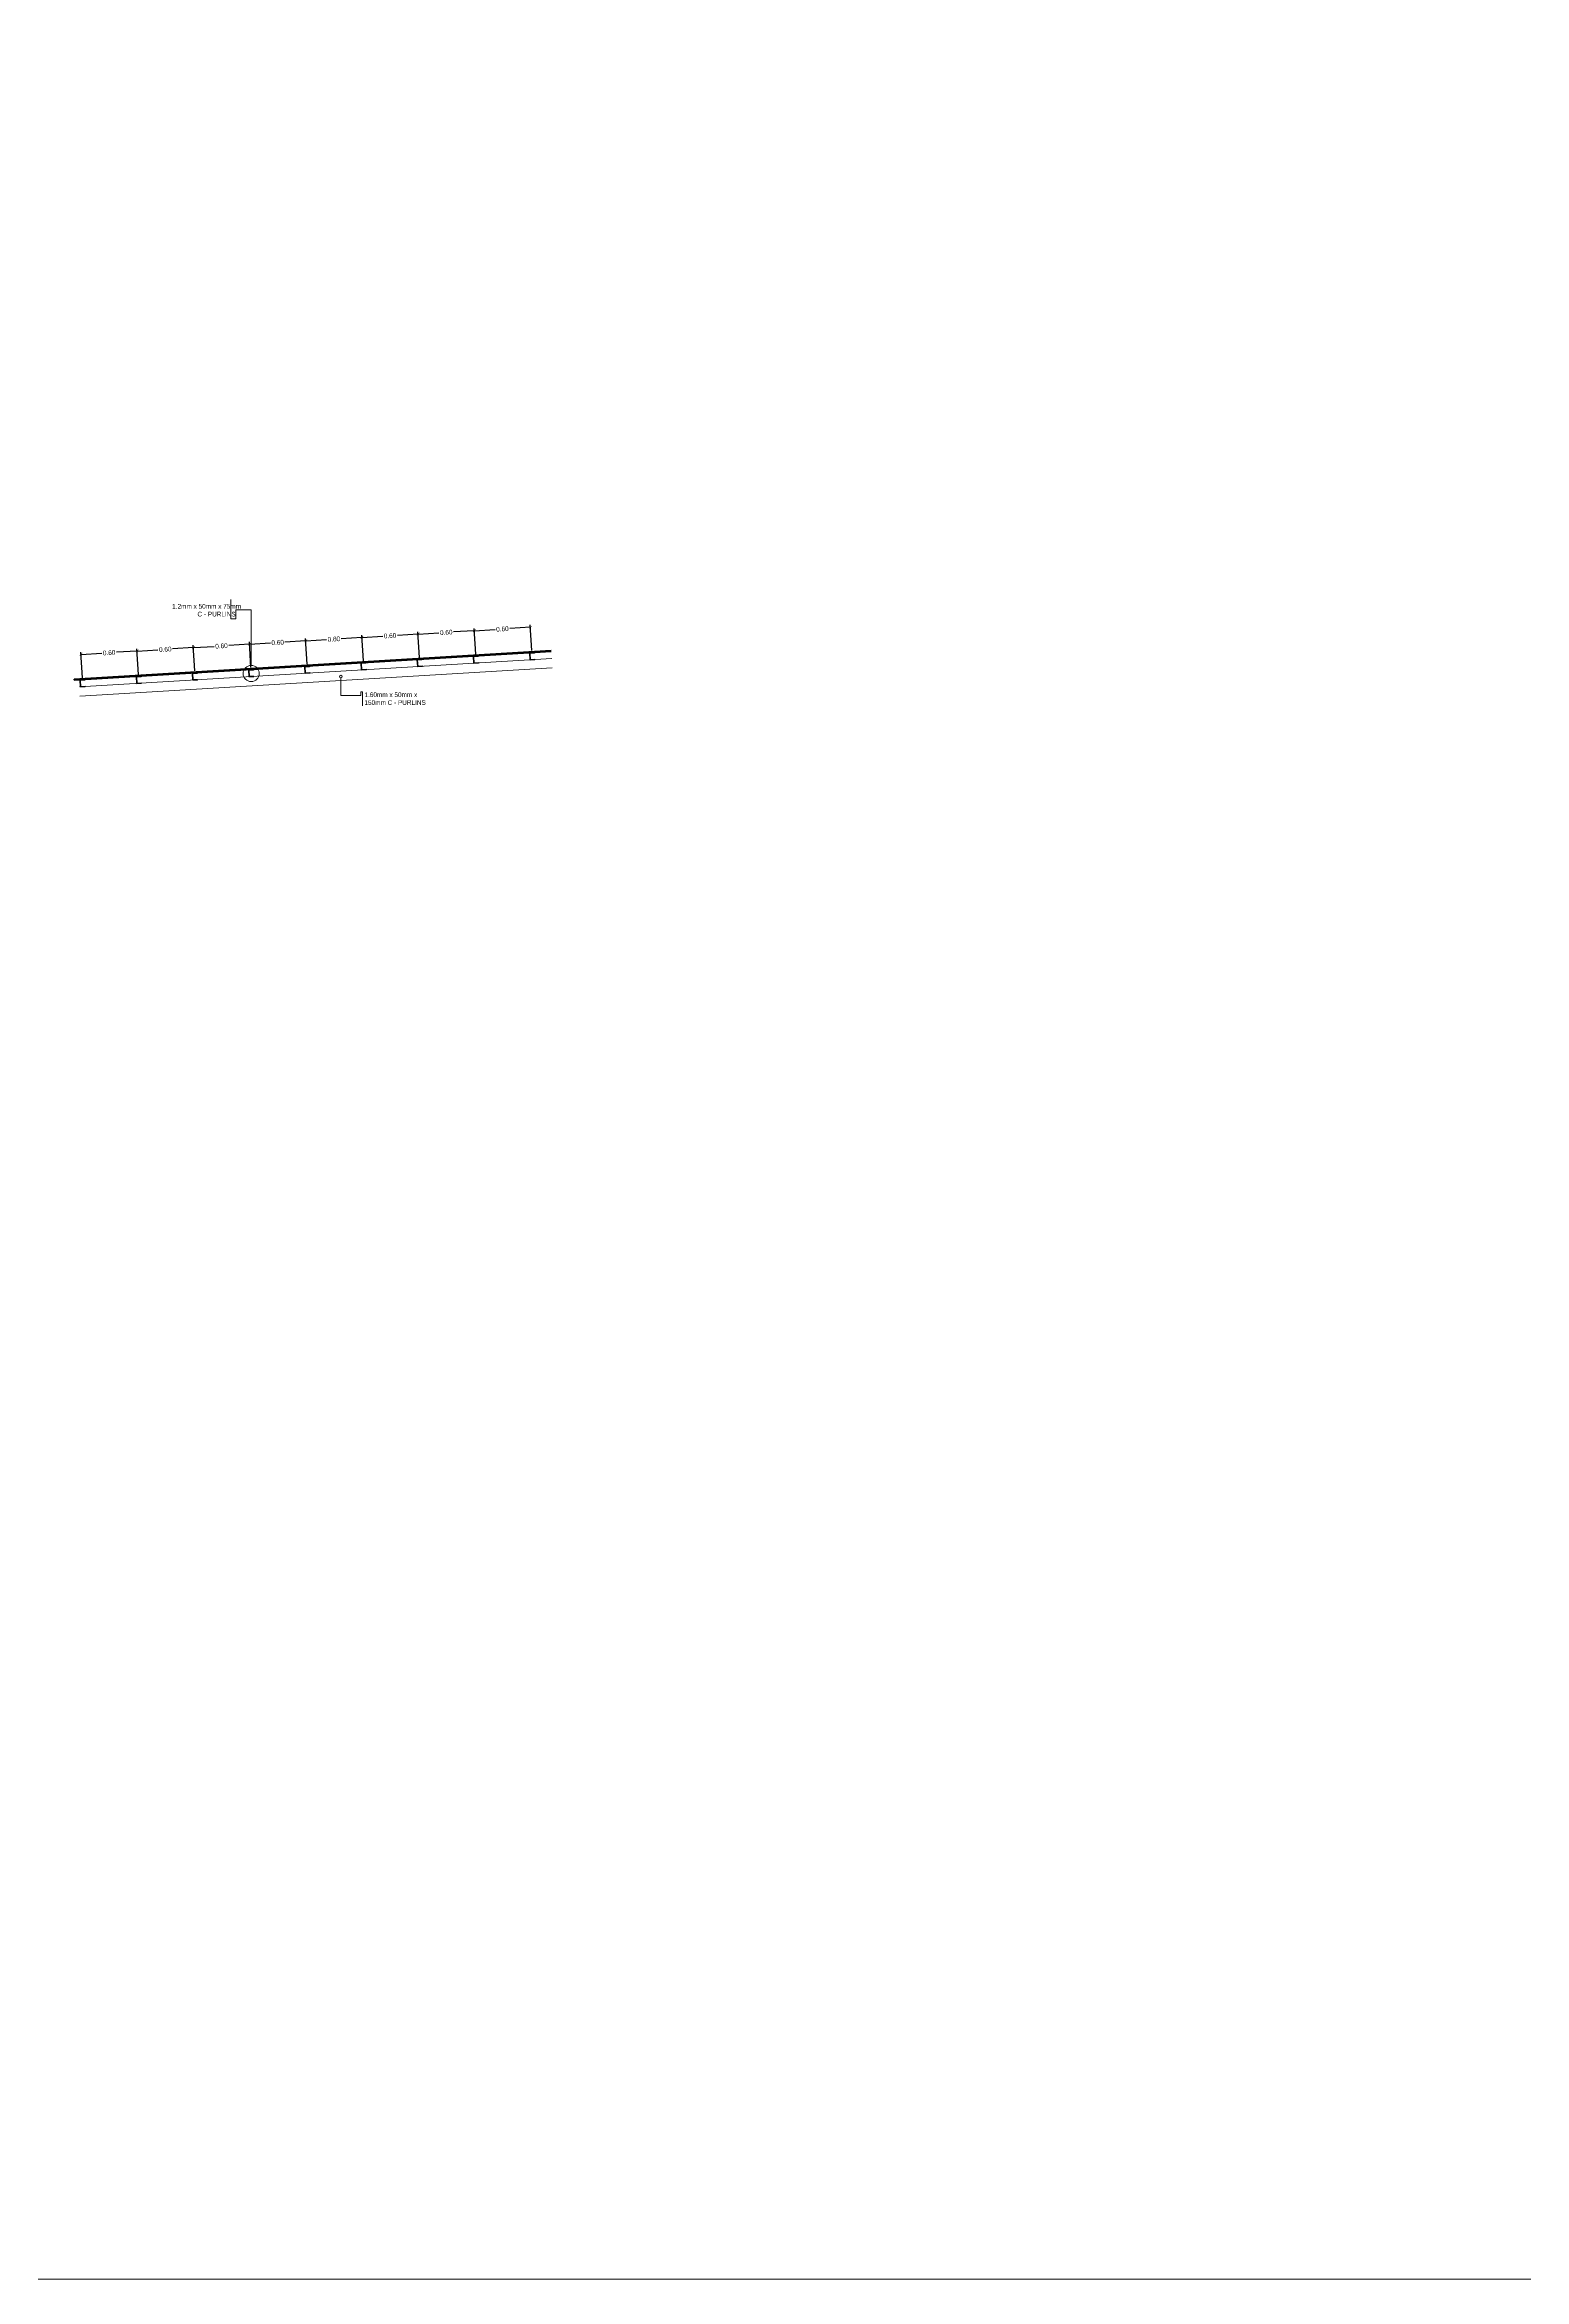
# Model space of a CAD drawing. Header units: metres. Extents: x -460 to 31334, y -1777 to 24987.
# Drawn here: x 155.99 to 171.79, y -602.96 to -579.1 of the extents above; entities that cross this region are included whole.
import ezdxf

# ---------------------------------------------------------------- set-up
doc = ezdxf.new("R2010")
doc.units = ezdxf.units.M
doc.header["$MEASUREMENT"] = 0
doc.layers.get('Defpoints').update_dxf_attribs({"color": 2})
doc.layers.add('01 FURNITURE', color=8, linetype='Continuous')
doc.layers.add('Arch_Door', color=1, linetype='Continuous', lineweight=18)
doc.styles.add('AN100', font='ARIALN.TTF', dxfattribs={"height": 0.25})
doc.styles.add('rs', font='ARIALN.TTF')
doc.dimstyles.new('Copy of Ra_20', dxfattribs={"dimtxt": 0.05, "dimasz": 0.03, "dimexe": 0.025, "dimexo": 0.025, "dimgap": 0.025, "dimtad": 0, "dimzin": 0, "dimdsep": 46, "dimtxsty": 'rs', "dimblk": 'ARCHTICK', "dimcen": 0.025, "dimclrd": 1, "dimclre": 1, "dimclrt": 3, "dimadec": 0, "dimazin": 0, "dimtfac": 1, "dimtofl": 0, "dimtmove": 0, "dimatfit": 3, "dimldrblk": 'ARCHTICK', "dimfxl": 0.1, "dimtolj": 1, "dimtzin": 0, "dimarcsym": 0})

# ---------------------------------------------------------------- blocks, each defined once
blk = doc.blocks.new('_ArchTick')
at = {"color": 0, "linetype": 'ByBlock', "const_width": 0.15}
blk.add_lwpolyline([(-0.5, -0.5), (0.5, 0.5)], dxfattribs=at)
blk = doc.blocks.new('*D259')
at = {"layer": '01 FURNITURE', "color": 1, "lineweight": -2, "transparency": 16777216}
for p, q in [((156.397, -585.856), (156.38, -585.582)), ((156.382, -585.607), (156.604, -585.593)), ((156.982, -585.571), (156.76, -585.584)), ((156.997, -585.82), (156.98, -585.546))]:
    blk.add_line(p, q, dxfattribs=at)
at = {"layer": 'Defpoints', "color": 0, "lineweight": 9, "transparency": 16777216}
for p in [(156.982, -585.571), (156.998, -585.845), (156.398, -585.881)]:
    blk.add_point(p, dxfattribs=at)
at = {"layer": '01 FURNITURE', "color": 1, "lineweight": -2, "transparency": 16777216, "xscale": 0.03, "yscale": 0.03, "zscale": 0.03}
for p, rotation in [((156.382, -585.607), 183.4431650021628), ((156.982, -585.571), 3.443165002162788)]:
    blk.add_blockref('_ArchTick', p, dxfattribs=dict(at, rotation=rotation))
at = {"layer": '01 FURNITURE', "color": 3, "lineweight": 9, "transparency": 16777216, "insert": (156.682, -585.589), "char_height": 0.05, "attachment_point": 5, "rotation": 3.4432, "style": 'rs'}
blk.add_mtext('\\A1;0.60', dxfattribs=at)
blk = doc.blocks.new('*D260')
at = {"layer": '01 FURNITURE', "color": 1, "lineweight": -2, "transparency": 16777216}
for p, q in [((156.997, -585.82), (156.98, -585.546)), ((156.982, -585.571), (157.204, -585.557)), ((157.582, -585.535), (157.36, -585.548)), ((157.597, -585.784), (157.58, -585.51))]:
    blk.add_line(p, q, dxfattribs=at)
at = {"layer": 'Defpoints', "color": 0, "lineweight": 9, "transparency": 16777216}
for p in [(157.582, -585.535), (156.998, -585.845), (157.598, -585.808)]:
    blk.add_point(p, dxfattribs=at)
at = {"layer": '01 FURNITURE', "color": 1, "lineweight": -2, "transparency": 16777216, "xscale": 0.03, "yscale": 0.03, "zscale": 0.03}
for p, rotation in [((156.982, -585.571), 183.4431650021628), ((157.582, -585.535), 3.443165002162788)]:
    blk.add_blockref('_ArchTick', p, dxfattribs=dict(at, rotation=rotation))
at = {"layer": '01 FURNITURE', "color": 3, "lineweight": 9, "transparency": 16777216, "insert": (157.282, -585.553), "char_height": 0.05, "attachment_point": 5, "rotation": 3.4432, "style": 'rs'}
blk.add_mtext('\\A1;0.60', dxfattribs=at)
blk = doc.blocks.new('*D261')
at = {"layer": '01 FURNITURE', "color": 1, "lineweight": -2, "transparency": 16777216}
for p, q in [((157.597, -585.784), (157.58, -585.51)), ((157.582, -585.535), (157.804, -585.521)), ((158.182, -585.499), (157.96, -585.512)), ((158.197, -585.747), (158.18, -585.474))]:
    blk.add_line(p, q, dxfattribs=at)
at = {"layer": 'Defpoints', "color": 0, "lineweight": 9, "transparency": 16777216}
for p in [(158.182, -585.499), (157.598, -585.808), (158.198, -585.772)]:
    blk.add_point(p, dxfattribs=at)
at = {"layer": '01 FURNITURE', "color": 1, "lineweight": -2, "transparency": 16777216, "xscale": 0.03, "yscale": 0.03, "zscale": 0.03}
for p, rotation in [((157.582, -585.535), 183.4431650021628), ((158.182, -585.499), 3.443165002162788)]:
    blk.add_blockref('_ArchTick', p, dxfattribs=dict(at, rotation=rotation))
at = {"layer": '01 FURNITURE', "color": 3, "lineweight": 9, "transparency": 16777216, "insert": (157.882, -585.517), "char_height": 0.05, "attachment_point": 5, "rotation": 3.4432, "style": 'rs'}
blk.add_mtext('\\A1;0.60', dxfattribs=at)
blk = doc.blocks.new('*D262')
at = {"layer": '01 FURNITURE', "color": 1, "lineweight": -2, "transparency": 16777216}
for p, q in [((158.197, -585.747), (158.18, -585.474)), ((158.182, -585.499), (158.404, -585.485)), ((158.782, -585.462), (158.56, -585.476)), ((158.797, -585.711), (158.78, -585.437))]:
    blk.add_line(p, q, dxfattribs=at)
at = {"layer": 'Defpoints', "color": 0, "lineweight": 9, "transparency": 16777216}
for p in [(158.782, -585.462), (158.198, -585.772), (158.798, -585.736)]:
    blk.add_point(p, dxfattribs=at)
at = {"layer": '01 FURNITURE', "color": 1, "lineweight": -2, "transparency": 16777216, "xscale": 0.03, "yscale": 0.03, "zscale": 0.03}
for p, rotation in [((158.182, -585.499), 183.4431650021628), ((158.782, -585.462), 3.443165002162788)]:
    blk.add_blockref('_ArchTick', p, dxfattribs=dict(at, rotation=rotation))
at = {"layer": '01 FURNITURE', "color": 3, "lineweight": 9, "transparency": 16777216, "insert": (158.482, -585.48), "char_height": 0.05, "attachment_point": 5, "rotation": 3.4432, "style": 'rs'}
blk.add_mtext('\\A1;0.60', dxfattribs=at)
blk = doc.blocks.new('*D263')
at = {"layer": '01 FURNITURE', "color": 1, "lineweight": -2, "transparency": 16777216}
for p, q in [((158.797, -585.711), (158.78, -585.437)), ((158.782, -585.462), (159.004, -585.449)), ((159.382, -585.426), (159.16, -585.44)), ((159.397, -585.675), (159.38, -585.401))]:
    blk.add_line(p, q, dxfattribs=at)
at = {"layer": 'Defpoints', "color": 0, "lineweight": 9, "transparency": 16777216}
for p in [(159.382, -585.426), (158.798, -585.736), (159.398, -585.7)]:
    blk.add_point(p, dxfattribs=at)
at = {"layer": '01 FURNITURE', "color": 1, "lineweight": -2, "transparency": 16777216, "xscale": 0.03, "yscale": 0.03, "zscale": 0.03}
for p, rotation in [((158.782, -585.462), 183.4431650021628), ((159.382, -585.426), 3.443165002162788)]:
    blk.add_blockref('_ArchTick', p, dxfattribs=dict(at, rotation=rotation))
at = {"layer": '01 FURNITURE', "color": 3, "lineweight": 9, "transparency": 16777216, "insert": (159.082, -585.444), "char_height": 0.05, "attachment_point": 5, "rotation": 3.4432, "style": 'rs'}
blk.add_mtext('\\A1;0.60', dxfattribs=at)
blk = doc.blocks.new('*D264')
at = {"layer": '01 FURNITURE', "color": 1, "lineweight": -2, "transparency": 16777216}
for p, q in [((159.982, -585.39), (159.76, -585.404)), ((159.997, -585.639), (159.98, -585.365)), ((159.397, -585.675), (159.38, -585.401)), ((159.382, -585.426), (159.604, -585.413))]:
    blk.add_line(p, q, dxfattribs=at)
at = {"layer": 'Defpoints', "color": 0, "lineweight": 9, "transparency": 16777216}
for p in [(159.982, -585.39), (159.398, -585.7), (159.998, -585.664)]:
    blk.add_point(p, dxfattribs=at)
at = {"layer": '01 FURNITURE', "color": 1, "lineweight": -2, "transparency": 16777216, "xscale": 0.03, "yscale": 0.03, "zscale": 0.03}
for p, rotation in [((159.982, -585.39), 3.443165002162788), ((159.382, -585.426), 183.4431650021628)]:
    blk.add_blockref('_ArchTick', p, dxfattribs=dict(at, rotation=rotation))
at = {"layer": '01 FURNITURE', "color": 3, "lineweight": 9, "transparency": 16777216, "insert": (159.682, -585.408), "char_height": 0.05, "attachment_point": 5, "rotation": 3.4432, "style": 'rs'}
blk.add_mtext('\\A1;0.60', dxfattribs=at)
blk = doc.blocks.new('*D265')
at = {"layer": '01 FURNITURE', "color": 1, "lineweight": -2, "transparency": 16777216}
for p, q in [((159.997, -585.639), (159.98, -585.365)), ((159.982, -585.39), (160.204, -585.377)), ((160.582, -585.354), (160.36, -585.367)), ((160.597, -585.603), (160.58, -585.329))]:
    blk.add_line(p, q, dxfattribs=at)
at = {"layer": 'Defpoints', "color": 0, "lineweight": 9, "transparency": 16777216}
for p in [(160.582, -585.354), (160.598, -585.628), (159.998, -585.664)]:
    blk.add_point(p, dxfattribs=at)
at = {"layer": '01 FURNITURE', "color": 1, "lineweight": -2, "transparency": 16777216, "xscale": 0.03, "yscale": 0.03, "zscale": 0.03}
for p, rotation in [((159.982, -585.39), 183.4431650021628), ((160.582, -585.354), 3.443165002162788)]:
    blk.add_blockref('_ArchTick', p, dxfattribs=dict(at, rotation=rotation))
at = {"layer": '01 FURNITURE', "color": 3, "lineweight": 9, "transparency": 16777216, "insert": (160.282, -585.372), "char_height": 0.05, "attachment_point": 5, "rotation": 3.4432, "style": 'rs'}
blk.add_mtext('\\A1;0.60', dxfattribs=at)
blk = doc.blocks.new('*D266')
at = {"layer": '01 FURNITURE', "color": 1, "lineweight": -2, "transparency": 16777216}
for p, q in [((160.597, -585.603), (160.58, -585.329)), ((160.582, -585.354), (160.804, -585.341)), ((161.182, -585.318), (160.96, -585.331)), ((161.197, -585.567), (161.18, -585.293))]:
    blk.add_line(p, q, dxfattribs=at)
at = {"layer": 'Defpoints', "color": 0, "lineweight": 9, "transparency": 16777216}
for p in [(161.182, -585.318), (160.598, -585.628), (161.198, -585.592)]:
    blk.add_point(p, dxfattribs=at)
at = {"layer": '01 FURNITURE', "color": 1, "lineweight": -2, "transparency": 16777216, "xscale": 0.03, "yscale": 0.03, "zscale": 0.03}
for p, rotation in [((160.582, -585.354), 183.4431650021628), ((161.182, -585.318), 3.443165002162788)]:
    blk.add_blockref('_ArchTick', p, dxfattribs=dict(at, rotation=rotation))
at = {"layer": '01 FURNITURE', "color": 3, "lineweight": 9, "transparency": 16777216, "insert": (160.882, -585.336), "char_height": 0.05, "attachment_point": 5, "rotation": 3.4432, "style": 'rs'}
blk.add_mtext('\\A1;0.60', dxfattribs=at)

msp = doc.modelspace()

# ---------------------------------------------------------------- linework, layer by layer
at = {"layer": '01 FURNITURE', "color": 1, "lineweight": 40}
for p, q in [((156.31002, -585.87179), (161.4033, -585.56534)), ((156.31125, -585.88173), (161.40391, -585.57532))]:
    msp.add_line(p, q, dxfattribs=at)
at = {"layer": '01 FURNITURE', "color": 250, "lineweight": 18}
for p, q in [((156.36506, -585.95363), (161.40841, -585.65019)), ((156.37106, -586.05345), (161.41442, -585.75001))]:
    msp.add_line(p, q, dxfattribs=at)
at = {"layer": '01 FURNITURE', "color": 3, "lineweight": 5}
msp.add_lwpolyline([(118.91558, -527.83706), (366.22777, -527.83706), (366.22777, -602.96018), (118.91558, -602.96018)], close=True, dxfattribs=at)
at = {"layer": '01 FURNITURE', "color": 250, "lineweight": 9}
for points in [[(158.19977, -585.72525), (158.19977, -585.13046), (158.03495, -585.13046), (158.03495, -585.22792), (157.98195, -585.22792), (157.98195, -585.0224)], [(159.15628, -585.85872), (159.15628, -586.04428), (159.3693, -586.04428), (159.3693, -586.00709), (159.38661, -586.00709), (159.38661, -586.15496)]]:
    msp.add_lwpolyline(points, dxfattribs=at)
at = {"layer": '01 FURNITURE', "color": 4, "lineweight": 35}
for points in [[(160.62334, -585.6302), (160.62312, -585.62648), (160.57321, -585.62946), (160.57745, -585.69998), (160.62736, -585.69701), (160.62713, -585.69383)], [(161.22334, -585.5941), (161.22312, -585.59038), (161.17321, -585.59336), (161.17745, -585.66388), (161.22736, -585.66091), (161.22713, -585.65773)], [(157.02334, -585.8468), (157.02312, -585.84309), (156.97321, -585.84606), (156.97745, -585.91658), (157.02736, -585.91361), (157.02713, -585.91043)], [(157.62334, -585.8107), (157.62312, -585.80699), (157.57321, -585.80996), (157.57745, -585.88048), (157.62736, -585.87751), (157.62713, -585.87433)], [(158.22334, -585.7746), (158.22312, -585.77089), (158.17321, -585.77386), (158.17745, -585.84438), (158.22736, -585.84141), (158.22713, -585.83823)], [(158.82334, -585.7385), (158.82312, -585.73478), (158.77321, -585.73776), (158.77745, -585.80828), (158.82736, -585.80531), (158.82713, -585.80213)], [(159.42334, -585.7024), (159.42312, -585.69868), (159.37321, -585.70166), (159.37745, -585.77218), (159.42736, -585.76921), (159.42713, -585.76603)], [(160.02334, -585.6663), (160.02312, -585.66258), (159.97321, -585.66556), (159.97745, -585.73608), (160.02736, -585.73311), (160.02713, -585.72993)], [(156.42334, -585.8829), (156.42312, -585.87919), (156.37321, -585.88216), (156.37745, -585.95268), (156.42736, -585.94971), (156.42713, -585.94653)]]:
    msp.add_lwpolyline(points, dxfattribs=at)
at = {"layer": '01 FURNITURE', "color": 250, "lineweight": 9}
for centre, radius in [((158.19977, -585.81142), 0.08617), ((159.15628, -585.84451), 0.01421)]:
    msp.add_circle(centre, radius, dxfattribs=at)
at = {"layer": '01 FURNITURE', "color": 1, "lineweight": 40}
msp.add_arc((156.31622, -585.87605), 0.00752, 145.470467, 228.591821, dxfattribs=at)

# ---------------------------------------------------------------- texts
at = {"layer": 'Arch_Door', "color": 5, "linetype": 'Continuous', "char_height": 0.05, "width": 0.6445937, "attachment_point": 1, "style": 'AN100'}
for s, insert in [('\\pi0.04006;1.2mm x 50mm x 75mm \\P\\pi0.30984;C - PURLINS ', (157.31597, -585.06849)), ('1.60mm x 50mm x 150mm C - PURLINS ', (159.40906, -586.01304))]:
    msp.add_mtext(s, dxfattribs=dict(at, insert=insert))

# ---------------------------------------------------------------- dimensions: what is measured, and where the dimension line sits
at = {"layer": '01 FURNITURE', "color": 250, "lineweight": 9}
for p1, p2, picture, middle in [((159.39816, -585.70017), (159.99816, -585.66407), '*D264', (159.68168, -585.40825)), ((159.99816, -585.66407), (160.59816, -585.62797), '*D265', (160.28168, -585.37215)), ((160.59816, -585.62797), (161.19816, -585.59187), '*D266', (160.88168, -585.33605)), ((156.39816, -585.88067), (156.99816, -585.84457), '*D259', (156.68168, -585.58875)), ((156.99816, -585.84457), (157.59816, -585.80847), '*D260', (157.28168, -585.55265)), ((157.59816, -585.80847), (158.19816, -585.77237), '*D261', (157.88168, -585.51655)), ((158.19816, -585.77237), (158.79816, -585.73627), '*D262', (158.48168, -585.48045)), ((158.79816, -585.73627), (159.39816, -585.70017), '*D263', (159.08168, -585.44435))]:
    dim = msp.add_aligned_dim(p1=p1, p2=p2, distance=0.27437, dimstyle='Copy of Ra_20', dxfattribs=at)
    dim.commit()
    dim.dimension.update_dxf_attribs({"geometry": picture, "text_midpoint": middle})

doc.saveas('drawing.dxf')
